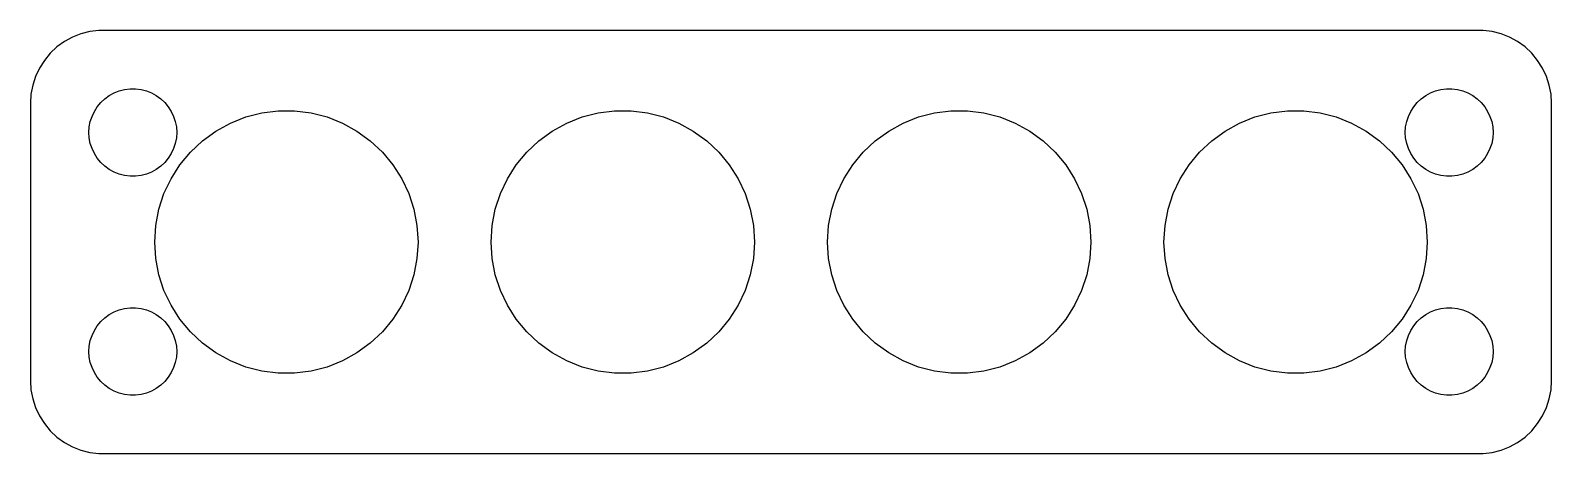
# Model space of a CAD drawing. Header units: metres. Extents: x -52 to 52, y 25 to 53.
import ezdxf

# ---------------------------------------------------------------- set-up
doc = ezdxf.new("R2010")
doc.units = ezdxf.units.M

msp = doc.modelspace()

# ---------------------------------------------------------------- linework, layer by layer
for p, q in [((-48.5451, 53.2553), (-49.1289, 53.0241)), ((-47.9369, 53.4114), (-48.5451, 53.2553)), ((-47.3139, 53.4901), (-47.9369, 53.4114)), ((47.3139, 53.4901), (-47.3139, 53.4901)), ((47.9369, 53.4114), (47.3139, 53.4901)), ((48.5451, 53.2553), (47.9369, 53.4114)), ((49.1289, 53.0241), (48.5451, 53.2553)), ((-50.1871, 52.3526), (-50.6448, 51.9227)), ((-49.6791, 52.7216), (-50.1871, 52.3526)), ((-49.1289, 53.0241), (-49.6791, 52.7216)), ((49.6791, 52.7216), (49.1289, 53.0241)), ((50.1871, 52.3526), (49.6791, 52.7216)), ((50.6448, 51.9227), (50.1871, 52.3526)), ((-51.0451, 51.4389), (-51.3815, 50.9088)), ((-50.6448, 51.9227), (-51.0451, 51.4389)), ((51.0451, 51.4389), (50.6448, 51.9227)), ((51.3815, 50.9088), (51.0451, 51.4389)), ((-51.6489, 50.3406), (-51.8429, 49.7434)), ((-51.3815, 50.9088), (-51.6489, 50.3406)), ((51.6489, 50.3406), (51.3815, 50.9088)), ((51.8429, 49.7434), (51.6489, 50.3406)), ((-51.9606, 49.1267), (-52, 48.5)), ((-51.8429, 49.7434), (-51.9606, 49.1267)), ((-46.9123, 48.8115), (-46.6075, 49.033)), ((-46.6075, 49.033), (-46.2773, 49.2145)), ((-46.2773, 49.2145), (-45.927, 49.3532)), ((-45.927, 49.3532), (-45.5621, 49.4469)), ((-45.5621, 49.4469), (-45.1884, 49.4941)), ((-45.1884, 49.4941), (-44.8116, 49.4941)), ((-44.8116, 49.4941), (-44.4379, 49.4469)), ((-44.4379, 49.4469), (-44.0729, 49.3532)), ((-44.0729, 49.3532), (-43.7227, 49.2145)), ((-43.7227, 49.2145), (-43.3925, 49.033)), ((-43.3925, 49.033), (-43.0877, 48.8115)), ((43.0877, 48.8115), (43.3925, 49.033)), ((43.3925, 49.033), (43.7227, 49.2145)), ((43.7227, 49.2145), (44.0729, 49.3532)), ((44.0729, 49.3532), (44.4379, 49.4469)), ((44.4379, 49.4469), (44.8116, 49.4941)), ((44.8116, 49.4941), (45.1884, 49.4941)), ((45.1884, 49.4941), (45.5621, 49.4469)), ((45.5621, 49.4469), (45.927, 49.3532)), ((45.927, 49.3532), (46.2773, 49.2145)), ((46.2773, 49.2145), (46.6075, 49.033)), ((46.6075, 49.033), (46.9123, 48.8115)), ((51.9606, 49.1267), (51.8429, 49.7434)), ((52, 48.5), (51.9606, 49.1267)), ((-52, 48.5), (-52, 29.5)), ((-47.7893, 47.6044), (-47.6289, 47.9453)), ((-47.6289, 47.9453), (-47.427, 48.2634)), ((-47.427, 48.2634), (-47.1869, 48.5536)), ((-47.1869, 48.5536), (-46.9123, 48.8115)), ((-43.0877, 48.8115), (-42.8131, 48.5536)), ((-42.8131, 48.5536), (-42.5729, 48.2634)), ((-42.5729, 48.2634), (-42.3711, 47.9453)), ((-42.3711, 47.9453), (-42.2107, 47.6044)), ((-37.2811, 47.5595), (-36.1864, 47.8406)), ((-36.1864, 47.8406), (-35.0651, 47.9822)), ((-35.0651, 47.9822), (-33.9349, 47.9822)), ((-33.9349, 47.9822), (-32.8136, 47.8406)), ((-32.8136, 47.8406), (-31.7188, 47.5595)), ((-14.2811, 47.5595), (-13.1864, 47.8406)), ((-13.1864, 47.8406), (-12.0651, 47.9822)), ((-12.0651, 47.9822), (-10.9349, 47.9822)), ((-10.9349, 47.9822), (-9.81357, 47.8406)), ((-9.81357, 47.8406), (-8.71884, 47.5595)), ((8.71884, 47.5595), (9.81357, 47.8406)), ((9.81357, 47.8406), (10.9349, 47.9822)), ((10.9349, 47.9822), (12.0651, 47.9822)), ((12.0651, 47.9822), (13.1864, 47.8406)), ((13.1864, 47.8406), (14.2811, 47.5595)), ((31.7188, 47.5595), (32.8136, 47.8406)), ((32.8136, 47.8406), (33.9349, 47.9822)), ((33.9349, 47.9822), (35.0651, 47.9822)), ((35.0651, 47.9822), (36.1864, 47.8406)), ((36.1864, 47.8406), (37.2811, 47.5595)), ((42.2107, 47.6044), (42.3711, 47.9453)), ((42.3711, 47.9453), (42.5729, 48.2634)), ((42.5729, 48.2634), (42.8131, 48.5536)), ((42.8131, 48.5536), (43.0877, 48.8115)), ((46.9123, 48.8115), (47.1869, 48.5536)), ((47.1869, 48.5536), (47.427, 48.2634)), ((47.427, 48.2634), (47.6289, 47.9453)), ((47.6289, 47.9453), (47.7893, 47.6044)), ((52, 29.5), (52, 48.5)), ((-48, 46.5), (-47.9763, 46.876)), ((-47.9763, 46.876), (-47.9057, 47.2461)), ((-47.9057, 47.2461), (-47.7893, 47.6044)), ((-42.2107, 47.6044), (-42.0942, 47.2461)), ((-42.0942, 47.2461), (-42.0237, 46.876)), ((-42.0237, 46.876), (-42, 46.5)), ((-39.3224, 46.5989), (-38.332, 47.1434)), ((-38.332, 47.1434), (-37.2811, 47.5595)), ((-31.7188, 47.5595), (-30.668, 47.1434)), ((-30.668, 47.1434), (-29.6776, 46.5989)), ((-16.3224, 46.5989), (-15.332, 47.1434)), ((-15.332, 47.1434), (-14.2811, 47.5595)), ((-8.71884, 47.5595), (-7.66798, 47.1434)), ((-7.66798, 47.1434), (-6.67755, 46.5989)), ((6.67755, 46.5989), (7.66798, 47.1434)), ((7.66798, 47.1434), (8.71884, 47.5595)), ((14.2811, 47.5595), (15.332, 47.1434)), ((15.332, 47.1434), (16.3224, 46.5989)), ((29.6776, 46.5989), (30.668, 47.1434)), ((30.668, 47.1434), (31.7188, 47.5595)), ((37.2811, 47.5595), (38.332, 47.1434)), ((38.332, 47.1434), (39.3224, 46.5989)), ((42, 46.5), (42.0237, 46.876)), ((42.0237, 46.876), (42.0942, 47.2461)), ((42.0942, 47.2461), (42.2107, 47.6044)), ((47.7893, 47.6044), (47.9057, 47.2461)), ((47.9057, 47.2461), (47.9763, 46.876)), ((47.9763, 46.876), (48, 46.5)), ((-47.9763, 46.124), (-48, 46.5)), ((-47.9057, 45.7539), (-47.9763, 46.124)), ((-42.0237, 46.124), (-42.0942, 45.7539)), ((-42, 46.5), (-42.0237, 46.124)), ((-41.0607, 45.1609), (-40.2368, 45.9346)), ((-40.2368, 45.9346), (-39.3224, 46.5989)), ((-29.6776, 46.5989), (-28.7632, 45.9346)), ((-28.7632, 45.9346), (-27.9393, 45.1609)), ((-18.0607, 45.1609), (-17.2368, 45.9346)), ((-17.2368, 45.9346), (-16.3224, 46.5989)), ((-6.67755, 46.5989), (-5.76318, 45.9346)), ((-5.76318, 45.9346), (-4.93927, 45.1609)), ((4.93927, 45.1609), (5.76318, 45.9346)), ((5.76318, 45.9346), (6.67755, 46.5989)), ((16.3224, 46.5989), (17.2368, 45.9346)), ((17.2368, 45.9346), (18.0607, 45.1609)), ((27.9393, 45.1609), (28.7632, 45.9346)), ((28.7632, 45.9346), (29.6776, 46.5989)), ((39.3224, 46.5989), (40.2368, 45.9346)), ((40.2368, 45.9346), (41.0607, 45.1609)), ((42.0237, 46.124), (42, 46.5)), ((42.0942, 45.7539), (42.0237, 46.124)), ((47.9763, 46.124), (47.9057, 45.7539)), ((48, 46.5), (47.9763, 46.124)), ((-47.7893, 45.3956), (-47.9057, 45.7539)), ((-47.6289, 45.0547), (-47.7893, 45.3956)), ((-47.427, 44.7366), (-47.6289, 45.0547)), ((-47.1869, 44.4464), (-47.427, 44.7366)), ((-42.5729, 44.7366), (-42.8131, 44.4464)), ((-42.3711, 45.0547), (-42.5729, 44.7366)), ((-42.2107, 45.3956), (-42.3711, 45.0547)), ((-42.0942, 45.7539), (-42.2107, 45.3956)), ((-41.7811, 44.2901), (-41.0607, 45.1609)), ((-27.9393, 45.1609), (-27.2188, 44.2901)), ((-18.7811, 44.2901), (-18.0607, 45.1609)), ((-4.93927, 45.1609), (-4.21884, 44.2901)), ((4.21884, 44.2901), (4.93927, 45.1609)), ((18.0607, 45.1609), (18.7811, 44.2901)), ((27.2188, 44.2901), (27.9393, 45.1609)), ((41.0607, 45.1609), (41.7811, 44.2901)), ((42.2107, 45.3956), (42.0942, 45.7539)), ((42.3711, 45.0547), (42.2107, 45.3956)), ((42.5729, 44.7366), (42.3711, 45.0547)), ((42.8131, 44.4464), (42.5729, 44.7366)), ((47.427, 44.7366), (47.1869, 44.4464)), ((47.6289, 45.0547), (47.427, 44.7366)), ((47.7893, 45.3956), (47.6289, 45.0547)), ((47.9057, 45.7539), (47.7893, 45.3956)), ((-46.9123, 44.1884), (-47.1869, 44.4464)), ((-46.6075, 43.967), (-46.9123, 44.1884)), ((-46.2773, 43.7855), (-46.6075, 43.967)), ((-45.927, 43.6468), (-46.2773, 43.7855)), ((-43.7227, 43.7855), (-44.0729, 43.6468)), ((-43.3925, 43.967), (-43.7227, 43.7855)), ((-43.0877, 44.1884), (-43.3925, 43.967)), ((-42.8131, 44.4464), (-43.0877, 44.1884)), ((-42.3867, 43.3358), (-41.7811, 44.2901)), ((-27.2188, 44.2901), (-26.6132, 43.3358)), ((-19.3867, 43.3358), (-18.7811, 44.2901)), ((-4.21884, 44.2901), (-3.61324, 43.3358)), ((3.61324, 43.3358), (4.21884, 44.2901)), ((18.7811, 44.2901), (19.3867, 43.3358)), ((26.6132, 43.3358), (27.2188, 44.2901)), ((41.7811, 44.2901), (42.3867, 43.3358)), ((43.0877, 44.1884), (42.8131, 44.4464)), ((43.3925, 43.967), (43.0877, 44.1884)), ((43.7227, 43.7855), (43.3925, 43.967)), ((44.0729, 43.6468), (43.7227, 43.7855)), ((46.2773, 43.7855), (45.927, 43.6468)), ((46.6075, 43.967), (46.2773, 43.7855)), ((46.9123, 44.1884), (46.6075, 43.967)), ((47.1869, 44.4464), (46.9123, 44.1884)), ((-45.5621, 43.5531), (-45.927, 43.6468)), ((-45.1884, 43.5059), (-45.5621, 43.5531)), ((-44.8116, 43.5059), (-45.1884, 43.5059)), ((-44.4379, 43.5531), (-44.8116, 43.5059)), ((-44.0729, 43.6468), (-44.4379, 43.5531)), ((-42.868, 42.3131), (-42.3867, 43.3358)), ((-26.6132, 43.3358), (-26.132, 42.3131)), ((-19.868, 42.3131), (-19.3867, 43.3358)), ((-3.61324, 43.3358), (-3.132, 42.3131)), ((3.132, 42.3131), (3.61324, 43.3358)), ((19.3867, 43.3358), (19.868, 42.3131)), ((26.132, 42.3131), (26.6132, 43.3358)), ((42.3867, 43.3358), (42.868, 42.3131)), ((44.4379, 43.5531), (44.0729, 43.6468)), ((44.8116, 43.5059), (44.4379, 43.5531)), ((45.1884, 43.5059), (44.8116, 43.5059)), ((45.5621, 43.5531), (45.1884, 43.5059)), ((45.927, 43.6468), (45.5621, 43.5531)), ((-43.2172, 41.2382), (-42.868, 42.3131)), ((-26.132, 42.3131), (-25.7827, 41.2382)), ((-20.2172, 41.2382), (-19.868, 42.3131)), ((-3.132, 42.3131), (-2.78275, 41.2382)), ((2.78275, 41.2382), (3.132, 42.3131)), ((19.868, 42.3131), (20.2172, 41.2382)), ((25.7827, 41.2382), (26.132, 42.3131)), ((42.868, 42.3131), (43.2172, 41.2382)), ((-43.429, 40.128), (-43.2172, 41.2382)), ((-25.7827, 41.2382), (-25.571, 40.128)), ((-20.429, 40.128), (-20.2172, 41.2382)), ((-2.78275, 41.2382), (-2.57095, 40.128)), ((2.57095, 40.128), (2.78275, 41.2382)), ((20.2172, 41.2382), (20.429, 40.128)), ((25.571, 40.128), (25.7827, 41.2382)), ((43.2172, 41.2382), (43.429, 40.128)), ((-43.5, 39), (-43.429, 40.128)), ((-25.571, 40.128), (-25.5, 39)), ((-20.5, 39), (-20.429, 40.128)), ((-2.57095, 40.128), (-2.5, 39)), ((2.5, 39), (2.57095, 40.128)), ((20.429, 40.128), (20.5, 39)), ((25.5, 39), (25.571, 40.128)), ((43.429, 40.128), (43.5, 39)), ((-43.429, 37.872), (-43.5, 39)), ((-25.5, 39), (-25.571, 37.872)), ((-20.429, 37.872), (-20.5, 39)), ((-2.5, 39), (-2.57095, 37.872)), ((2.57095, 37.872), (2.5, 39)), ((20.5, 39), (20.429, 37.872)), ((25.571, 37.872), (25.5, 39)), ((43.5, 39), (43.429, 37.872)), ((-43.2172, 36.7618), (-43.429, 37.872)), ((-25.571, 37.872), (-25.7827, 36.7618)), ((-20.2172, 36.7618), (-20.429, 37.872)), ((-2.57095, 37.872), (-2.78275, 36.7618)), ((2.78275, 36.7618), (2.57095, 37.872)), ((20.429, 37.872), (20.2172, 36.7618)), ((25.7827, 36.7618), (25.571, 37.872)), ((43.429, 37.872), (43.2172, 36.7618)), ((-42.868, 35.6869), (-43.2172, 36.7618)), ((-25.7827, 36.7618), (-26.132, 35.6869)), ((-19.868, 35.6869), (-20.2172, 36.7618)), ((-2.78275, 36.7618), (-3.132, 35.6869)), ((3.132, 35.6869), (2.78275, 36.7618)), ((20.2172, 36.7618), (19.868, 35.6869)), ((26.132, 35.6869), (25.7827, 36.7618)), ((43.2172, 36.7618), (42.868, 35.6869)), ((-42.3867, 34.6642), (-42.868, 35.6869)), ((-26.132, 35.6869), (-26.6132, 34.6642)), ((-19.3867, 34.6642), (-19.868, 35.6869)), ((-3.132, 35.6869), (-3.61324, 34.6642)), ((3.61324, 34.6642), (3.132, 35.6869)), ((19.868, 35.6869), (19.3867, 34.6642)), ((26.6132, 34.6642), (26.132, 35.6869)), ((42.868, 35.6869), (42.3867, 34.6642)), ((-46.2773, 34.2145), (-45.927, 34.3532)), ((-45.927, 34.3532), (-45.5621, 34.4469)), ((-45.5621, 34.4469), (-45.1884, 34.4941)), ((-45.1884, 34.4941), (-44.8116, 34.4941)), ((-44.8116, 34.4941), (-44.4379, 34.4469)), ((-44.4379, 34.4469), (-44.0729, 34.3532)), ((-44.0729, 34.3532), (-43.7227, 34.2145)), ((-41.7811, 33.7099), (-42.3867, 34.6642)), ((-26.6132, 34.6642), (-27.2188, 33.7099)), ((-18.7811, 33.7099), (-19.3867, 34.6642)), ((-3.61324, 34.6642), (-4.21884, 33.7099)), ((4.21884, 33.7099), (3.61324, 34.6642)), ((19.3867, 34.6642), (18.7811, 33.7099)), ((27.2188, 33.7099), (26.6132, 34.6642)), ((42.3867, 34.6642), (41.7811, 33.7099)), ((43.7227, 34.2145), (44.0729, 34.3532)), ((44.0729, 34.3532), (44.4379, 34.4469)), ((44.4379, 34.4469), (44.8116, 34.4941)), ((44.8116, 34.4941), (45.1884, 34.4941)), ((45.1884, 34.4941), (45.5621, 34.4469)), ((45.5621, 34.4469), (45.927, 34.3532)), ((45.927, 34.3532), (46.2773, 34.2145)), ((-47.427, 33.2634), (-47.1869, 33.5536)), ((-47.1869, 33.5536), (-46.9123, 33.8116)), ((-46.9123, 33.8116), (-46.6075, 34.033)), ((-46.6075, 34.033), (-46.2773, 34.2145)), ((-43.7227, 34.2145), (-43.3925, 34.033)), ((-43.3925, 34.033), (-43.0877, 33.8116)), ((-43.0877, 33.8116), (-42.8131, 33.5536)), ((-42.8131, 33.5536), (-42.5729, 33.2634)), ((-41.0607, 32.8391), (-41.7811, 33.7099)), ((-27.2188, 33.7099), (-27.9393, 32.8391)), ((-18.0607, 32.8391), (-18.7811, 33.7099)), ((-4.21884, 33.7099), (-4.93927, 32.8391)), ((4.93927, 32.8391), (4.21884, 33.7099)), ((18.7811, 33.7099), (18.0607, 32.8391)), ((27.9393, 32.8391), (27.2188, 33.7099)), ((41.7811, 33.7099), (41.0607, 32.8391)), ((42.5729, 33.2634), (42.8131, 33.5536)), ((42.8131, 33.5536), (43.0877, 33.8116)), ((43.0877, 33.8116), (43.3925, 34.033)), ((43.3925, 34.033), (43.7227, 34.2145)), ((46.2773, 34.2145), (46.6075, 34.033)), ((46.6075, 34.033), (46.9123, 33.8116)), ((46.9123, 33.8116), (47.1869, 33.5536)), ((47.1869, 33.5536), (47.427, 33.2634)), ((-47.9763, 31.876), (-47.9057, 32.2461)), ((-47.9057, 32.2461), (-47.7893, 32.6044)), ((-47.7893, 32.6044), (-47.6289, 32.9453)), ((-47.6289, 32.9453), (-47.427, 33.2634)), ((-42.5729, 33.2634), (-42.3711, 32.9453)), ((-42.3711, 32.9453), (-42.2107, 32.6044)), ((-42.2107, 32.6044), (-42.0942, 32.2461)), ((-42.0942, 32.2461), (-42.0237, 31.876)), ((-40.2368, 32.0654), (-41.0607, 32.8391)), ((-27.9393, 32.8391), (-28.7632, 32.0654)), ((-17.2368, 32.0654), (-18.0607, 32.8391)), ((-4.93927, 32.8391), (-5.76318, 32.0654)), ((5.76318, 32.0654), (4.93927, 32.8391)), ((18.0607, 32.8391), (17.2368, 32.0654)), ((28.7632, 32.0654), (27.9393, 32.8391)), ((41.0607, 32.8391), (40.2368, 32.0654)), ((42.0237, 31.876), (42.0942, 32.2461)), ((42.0942, 32.2461), (42.2107, 32.6044)), ((42.2107, 32.6044), (42.3711, 32.9453)), ((42.3711, 32.9453), (42.5729, 33.2634)), ((47.427, 33.2634), (47.6289, 32.9453)), ((47.6289, 32.9453), (47.7893, 32.6044)), ((47.7893, 32.6044), (47.9057, 32.2461)), ((47.9057, 32.2461), (47.9763, 31.876)), ((-48, 31.5), (-47.9763, 31.876)), ((-47.9763, 31.124), (-48, 31.5)), ((-42.0237, 31.876), (-42, 31.5)), ((-42, 31.5), (-42.0237, 31.124)), ((-39.3224, 31.4011), (-40.2368, 32.0654)), ((-38.332, 30.8566), (-39.3224, 31.4011)), ((-29.6776, 31.4011), (-30.668, 30.8566)), ((-28.7632, 32.0654), (-29.6776, 31.4011)), ((-16.3224, 31.4011), (-17.2368, 32.0654)), ((-15.332, 30.8566), (-16.3224, 31.4011)), ((-6.67755, 31.4011), (-7.66798, 30.8566)), ((-5.76318, 32.0654), (-6.67755, 31.4011)), ((6.67755, 31.4011), (5.76318, 32.0654)), ((7.66798, 30.8566), (6.67755, 31.4011)), ((16.3224, 31.4011), (15.332, 30.8566)), ((17.2368, 32.0654), (16.3224, 31.4011)), ((29.6776, 31.4011), (28.7632, 32.0654)), ((30.668, 30.8566), (29.6776, 31.4011)), ((39.3224, 31.4011), (38.332, 30.8566)), ((40.2368, 32.0654), (39.3224, 31.4011)), ((42, 31.5), (42.0237, 31.876)), ((42.0237, 31.124), (42, 31.5)), ((47.9763, 31.876), (48, 31.5)), ((48, 31.5), (47.9763, 31.124)), ((-47.9057, 30.7539), (-47.9763, 31.124)), ((-47.7893, 30.3956), (-47.9057, 30.7539)), ((-47.6289, 30.0547), (-47.7893, 30.3956)), ((-42.2107, 30.3956), (-42.3711, 30.0547)), ((-42.0942, 30.7539), (-42.2107, 30.3956)), ((-42.0237, 31.124), (-42.0942, 30.7539)), ((-37.2811, 30.4405), (-38.332, 30.8566)), ((-36.1864, 30.1594), (-37.2811, 30.4405)), ((-31.7188, 30.4405), (-32.8136, 30.1594)), ((-30.668, 30.8566), (-31.7188, 30.4405)), ((-14.2811, 30.4405), (-15.332, 30.8566)), ((-13.1864, 30.1594), (-14.2811, 30.4405)), ((-8.71884, 30.4405), (-9.81357, 30.1594)), ((-7.66798, 30.8566), (-8.71884, 30.4405)), ((8.71884, 30.4405), (7.66798, 30.8566)), ((9.81357, 30.1594), (8.71884, 30.4405)), ((14.2811, 30.4405), (13.1864, 30.1594)), ((15.332, 30.8566), (14.2811, 30.4405)), ((31.7188, 30.4405), (30.668, 30.8566)), ((32.8136, 30.1594), (31.7188, 30.4405)), ((37.2811, 30.4405), (36.1864, 30.1594)), ((38.332, 30.8566), (37.2811, 30.4405)), ((42.0942, 30.7539), (42.0237, 31.124)), ((42.2107, 30.3956), (42.0942, 30.7539)), ((42.3711, 30.0547), (42.2107, 30.3956)), ((47.7893, 30.3956), (47.6289, 30.0547)), ((47.9057, 30.7539), (47.7893, 30.3956)), ((47.9763, 31.124), (47.9057, 30.7539)), ((-52, 29.5), (-51.9606, 28.8733)), ((-47.427, 29.7366), (-47.6289, 30.0547)), ((-47.1869, 29.4464), (-47.427, 29.7366)), ((-46.9123, 29.1885), (-47.1869, 29.4464)), ((-46.6075, 28.967), (-46.9123, 29.1885)), ((-43.0877, 29.1885), (-43.3925, 28.967)), ((-42.8131, 29.4464), (-43.0877, 29.1885)), ((-42.5729, 29.7366), (-42.8131, 29.4464)), ((-42.3711, 30.0547), (-42.5729, 29.7366)), ((-35.0651, 30.0178), (-36.1864, 30.1594)), ((-33.9349, 30.0178), (-35.0651, 30.0178)), ((-32.8136, 30.1594), (-33.9349, 30.0178)), ((-12.0651, 30.0178), (-13.1864, 30.1594)), ((-10.9349, 30.0178), (-12.0651, 30.0178)), ((-9.81357, 30.1594), (-10.9349, 30.0178)), ((10.9349, 30.0178), (9.81357, 30.1594)), ((12.0651, 30.0178), (10.9349, 30.0178)), ((13.1864, 30.1594), (12.0651, 30.0178)), ((33.9349, 30.0178), (32.8136, 30.1594)), ((35.0651, 30.0178), (33.9349, 30.0178)), ((36.1864, 30.1594), (35.0651, 30.0178)), ((42.5729, 29.7366), (42.3711, 30.0547)), ((42.8131, 29.4464), (42.5729, 29.7366)), ((43.0877, 29.1885), (42.8131, 29.4464)), ((43.3925, 28.967), (43.0877, 29.1885)), ((46.9123, 29.1885), (46.6075, 28.967)), ((47.1869, 29.4464), (46.9123, 29.1885)), ((47.427, 29.7366), (47.1869, 29.4464)), ((47.6289, 30.0547), (47.427, 29.7366)), ((51.9606, 28.8733), (52, 29.5)), ((-51.9606, 28.8733), (-51.8429, 28.2566)), ((-51.8429, 28.2566), (-51.6489, 27.6594)), ((-46.2773, 28.7855), (-46.6075, 28.967)), ((-45.927, 28.6468), (-46.2773, 28.7855)), ((-45.5621, 28.5531), (-45.927, 28.6468)), ((-45.1884, 28.5059), (-45.5621, 28.5531)), ((-44.8116, 28.5059), (-45.1884, 28.5059)), ((-44.4379, 28.5531), (-44.8116, 28.5059)), ((-44.0729, 28.6468), (-44.4379, 28.5531)), ((-43.7227, 28.7855), (-44.0729, 28.6468)), ((-43.3925, 28.967), (-43.7227, 28.7855)), ((43.7227, 28.7855), (43.3925, 28.967)), ((44.0729, 28.6468), (43.7227, 28.7855)), ((44.4379, 28.5531), (44.0729, 28.6468)), ((44.8116, 28.5059), (44.4379, 28.5531)), ((45.1884, 28.5059), (44.8116, 28.5059)), ((45.5621, 28.5531), (45.1884, 28.5059)), ((45.927, 28.6468), (45.5621, 28.5531)), ((46.2773, 28.7855), (45.927, 28.6468)), ((46.6075, 28.967), (46.2773, 28.7855)), ((51.6489, 27.6594), (51.8429, 28.2566)), ((51.8429, 28.2566), (51.9606, 28.8733)), ((-51.6489, 27.6594), (-51.3815, 27.0912)), ((-51.3815, 27.0912), (-51.0451, 26.5611)), ((51.0451, 26.5611), (51.3815, 27.0912)), ((51.3815, 27.0912), (51.6489, 27.6594)), ((-51.0451, 26.5611), (-50.6448, 26.0773)), ((-50.6448, 26.0773), (-50.1871, 25.6474)), ((50.1871, 25.6474), (50.6448, 26.0773)), ((50.6448, 26.0773), (51.0451, 26.5611)), ((-50.1871, 25.6474), (-49.6791, 25.2784)), ((-49.6791, 25.2784), (-49.1289, 24.9759)), ((-49.1289, 24.9759), (-48.5451, 24.7447)), ((48.5451, 24.7447), (49.1289, 24.9759)), ((49.1289, 24.9759), (49.6791, 25.2784)), ((49.6791, 25.2784), (50.1871, 25.6474)), ((-48.5451, 24.7447), (-47.9369, 24.5886)), ((-47.9369, 24.5886), (-47.3139, 24.5099)), ((-47.3139, 24.5099), (47.3139, 24.5099)), ((47.3139, 24.5099), (47.9369, 24.5886)), ((47.9369, 24.5886), (48.5451, 24.7447))]:
    msp.add_line(p, q)

doc.saveas('drawing.dxf')
